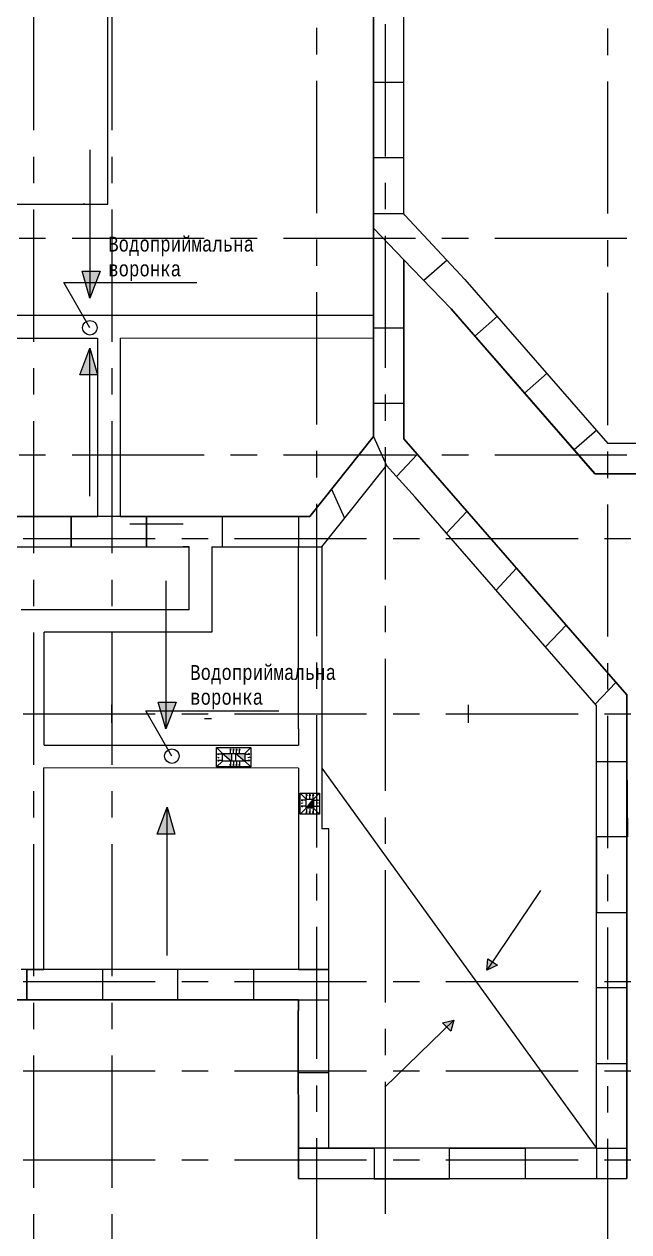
# Model space of a CAD drawing. Header units: millimetres. Extents: x -689206 to 4969298, y -1019800 to 703299.
# Drawn here: x 831873 to 842047, y -371521 to -351215 of the extents above; entities that cross this region are included whole.
import ezdxf

# ---------------------------------------------------------------- set-up
doc = ezdxf.new("R2010")
doc.units = ezdxf.units.MM
doc.linetypes.add('JIS_02_4.0', pattern=[5.5, 4, -1.5])
doc.linetypes.add('осеваяX2', pattern=[101.6, 63.5, -12.7, 12.7, -12.7])
doc.layers.add('кровля', color=211, linetype='Continuous')
doc.layers.add('четотам', color=7, linetype='Continuous')
for name, color, linetype, lineweight in [('несущие', 7, 'Continuous', 30), ('ПЕРЕГОРОДКИ', 252, 'Continuous', 9), ('РАЗМЕРЫ', 7, 'Continuous', 9), ('сваи', 7, 'JIS_02_4.0', 30), ('стены', 7, 'Continuous', 20)]:
    doc.layers.add(name, color=color, linetype=linetype, lineweight=lineweight)
doc.styles.add('Аннотативный', font='isocteur.ttf', dxfattribs={"width": 0.7, "height": 250})

msp = doc.modelspace()

# ---------------------------------------------------------------- hatches: boundary and pattern name
at = {"layer": 'кровля', "lineweight": 5}
h = msp.add_hatch(color=7, dxfattribs=at)
h.dxf.hatch_style = 1
h.paths.add_polyline_path([(835344.4, -363422.2), (835352.6, -363422.2), (835344.4, -363398.5)])
h.paths.add_polyline_path([(835336.3, -363422.2), (835344.4, -363422.2), (835344.4, -363398.5)])
h = msp.add_hatch(color=7, dxfattribs=at)
h.dxf.hatch_style = 1
h.paths.add_polyline_path([(835395.7, -363398.5), (835387.5, -363422.2), (835395.7, -363422.2)])
h.paths.add_polyline_path([(835395.7, -363398.5), (835395.7, -363422.2), (835403.8, -363422.2)])
h = msp.add_hatch(color=7, dxfattribs=at)
h.dxf.hatch_style = 1
h.paths.add_polyline_path([(835446.9, -363398.5), (835438.8, -363422.2), (835446.9, -363422.2)])
h.paths.add_polyline_path([(835446.9, -363398.5), (835446.9, -363422.2), (835455.1, -363422.2)])
h = msp.add_hatch(color=7, dxfattribs=at)
h.dxf.hatch_style = 1
h.paths.add_polyline_path([(835496.7, -363398.5), (835488.6, -363422.2), (835496.7, -363422.2)])
h.paths.add_polyline_path([(835496.7, -363398.5), (835496.7, -363422.2), (835504.9, -363422.2)])
h = msp.add_hatch(color=7, dxfattribs=at)
h.dxf.hatch_style = 1
h.paths.add_polyline_path([(835127.1, -363487.2), (835150.8, -363495.4), (835150.8, -363487.2)])
h.paths.add_polyline_path([(835127.1, -363487.2), (835150.8, -363487.2), (835150.8, -363479.1)])
h = msp.add_hatch(color=7, dxfattribs=at)
h.dxf.hatch_style = 1
h.paths.add_polyline_path([(835127.1, -363542.5), (835150.8, -363550.6), (835150.8, -363542.5)])
h.paths.add_polyline_path([(835127.1, -363542.5), (835150.8, -363542.5), (835150.8, -363534.4)])
h = msp.add_hatch(color=7, dxfattribs=at)
h.dxf.hatch_style = 1
h.paths.add_polyline_path([(835150.8, -363597.8), (835150.8, -363589.6), (835127.1, -363597.8)])
h.paths.add_polyline_path([(835150.8, -363605.9), (835150.8, -363597.8), (835127.1, -363597.8)])
h = msp.add_hatch(color=7, dxfattribs=at)
h.dxf.hatch_style = 1
h.paths.add_polyline_path([(835344.4, -363686.5), (835352.6, -363662.8), (835344.4, -363662.8)])
h.paths.add_polyline_path([(835344.4, -363686.5), (835344.4, -363662.8), (835336.3, -363662.8)])
h = msp.add_hatch(color=7, dxfattribs=at)
h.dxf.hatch_style = 1
h.paths.add_polyline_path([(835395.7, -363662.8), (835387.5, -363662.8), (835395.7, -363686.5)])
h.paths.add_polyline_path([(835403.8, -363662.8), (835395.7, -363662.8), (835395.7, -363686.5)])
h = msp.add_hatch(color=7, dxfattribs=at)
h.dxf.hatch_style = 1
h.paths.add_polyline_path([(835446.9, -363662.8), (835438.8, -363662.8), (835446.9, -363686.5)])
h.paths.add_polyline_path([(835455.1, -363662.8), (835446.9, -363662.8), (835446.9, -363686.5)])
h = msp.add_hatch(color=7, dxfattribs=at)
h.dxf.hatch_style = 1
h.paths.add_polyline_path([(835496.7, -363662.8), (835488.6, -363662.8), (835496.7, -363686.5)])
h.paths.add_polyline_path([(835504.9, -363662.8), (835496.7, -363662.8), (835496.7, -363686.5)])
h = msp.add_hatch(color=7, dxfattribs=at)
h.dxf.hatch_style = 1
h.paths.add_polyline_path([(835647.4, -363487.2), (835647.4, -363495.4), (835671, -363487.2)])
h.paths.add_polyline_path([(835647.4, -363479.1), (835647.4, -363487.2), (835671, -363487.2)])
h = msp.add_hatch(color=7, dxfattribs=at)
h.dxf.hatch_style = 1
h.paths.add_polyline_path([(835647.4, -363542.5), (835647.4, -363550.6), (835671, -363542.5)])
h.paths.add_polyline_path([(835647.4, -363534.4), (835647.4, -363542.5), (835671, -363542.5)])
h = msp.add_hatch(color=7, dxfattribs=at)
h.dxf.hatch_style = 1
h.paths.add_polyline_path([(835671, -363597.8), (835647.4, -363589.6), (835647.4, -363597.8)])
h.paths.add_polyline_path([(835671, -363597.8), (835647.4, -363597.8), (835647.4, -363605.9)])
at = {"layer": 'кровля', "lineweight": 5, "true_color": 0x000000}
h = msp.add_hatch(color=18, dxfattribs=at)
h.dxf.hatch_style = 1
h.paths.add_polyline_path([(836535.1, -364263), (836558.7, -364271.2), (836558.7, -364263)])
h.paths.add_polyline_path([(836535.1, -364263), (836558.7, -364263), (836558.7, -364254.9)])
h = msp.add_hatch(color=18, dxfattribs=at)
h.dxf.hatch_style = 1
h.paths.add_polyline_path([(836623.8, -364187.3), (836631.9, -364187.3), (836623.8, -364163.7)])
h.paths.add_polyline_path([(836615.7, -364187.3), (836623.8, -364187.3), (836623.8, -364163.7)])
h = msp.add_hatch(color=18, dxfattribs=at)
h.dxf.hatch_style = 1
h.paths.add_polyline_path([(836679.1, -364187.3), (836687.2, -364187.3), (836679.1, -364163.7)])
h.paths.add_polyline_path([(836670.9, -364187.3), (836679.1, -364187.3), (836679.1, -364163.7)])
h = msp.add_hatch(color=18, dxfattribs=at)
h.dxf.hatch_style = 1
h.paths.add_polyline_path([(836734.4, -364163.7), (836726.2, -364187.3), (836734.4, -364187.3)])
h.paths.add_polyline_path([(836734.4, -364163.7), (836734.4, -364187.3), (836742.5, -364187.3)])
h = msp.add_hatch(color=18, dxfattribs=at)
h.dxf.hatch_style = 1
h.paths.add_polyline_path([(836799.4, -364263), (836799.4, -364271.2), (836823.1, -364263)])
h.paths.add_polyline_path([(836799.4, -364254.9), (836799.4, -364263), (836823.1, -364263)])
h = msp.add_hatch(color=18, dxfattribs=at)
h.dxf.hatch_style = 1
h.paths.add_polyline_path([(836535.1, -364314.3), (836558.7, -364322.4), (836558.7, -364314.3)])
h.paths.add_polyline_path([(836535.1, -364314.3), (836558.7, -364314.3), (836558.7, -364306.2)])
h = msp.add_hatch(color=18, dxfattribs=at)
h.dxf.hatch_style = 1
h.paths.add_polyline_path([(836558.7, -364365.5), (836558.7, -364357.4), (836535.1, -364365.5)])
h.paths.add_polyline_path([(836558.7, -364373.7), (836558.7, -364365.5), (836535.1, -364365.5)])
h = msp.add_hatch(color=18, dxfattribs=at)
h.dxf.hatch_style = 1
h.paths.add_polyline_path([(836623.8, -364481.3), (836631.9, -364457.7), (836623.8, -364457.7)])
h.paths.add_polyline_path([(836623.8, -364481.3), (836623.8, -364457.7), (836615.7, -364457.7)])
h = msp.add_hatch(color=18, dxfattribs=at)
h.dxf.hatch_style = 1
h.paths.add_polyline_path([(836679.1, -364481.3), (836687.2, -364457.7), (836679.1, -364457.7)])
h.paths.add_polyline_path([(836679.1, -364481.3), (836679.1, -364457.7), (836670.9, -364457.7)])
h = msp.add_hatch(color=18, dxfattribs=at)
h.dxf.hatch_style = 1
h.paths.add_polyline_path([(836734.4, -364457.7), (836726.2, -364457.7), (836734.4, -364481.3)])
h.paths.add_polyline_path([(836742.5, -364457.7), (836734.4, -364457.7), (836734.4, -364481.3)])
h = msp.add_hatch(color=18, dxfattribs=at)
h.dxf.hatch_style = 1
h.paths.add_polyline_path([(836799.4, -364314.3), (836799.4, -364322.4), (836823.1, -364314.3)])
h.paths.add_polyline_path([(836799.4, -364306.2), (836799.4, -364314.3), (836823.1, -364314.3)])
h = msp.add_hatch(color=18, dxfattribs=at)
h.dxf.hatch_style = 1
h.paths.add_polyline_path([(836823.1, -364365.5), (836799.4, -364357.4), (836799.4, -364365.5)])
h.paths.add_polyline_path([(836823.1, -364365.5), (836799.4, -364365.5), (836799.4, -364373.7)])
at = {"layer": 'РАЗМЕРЫ', "linetype": 'ByBlock', "lineweight": 13, "ltscale": 35}
h = msp.add_hatch(color=0, dxfattribs=at)
h.dxf.hatch_style = 1
h.paths.add_polyline_path([(832979.7, -355370.3), (832979.7, -355820.3), (833149.7, -355370.3)])
h.paths.add_polyline_path([(832979.7, -355820.3), (832979.7, -355370.3), (832849.7, -355370.3)])
h = msp.add_hatch(color=0, dxfattribs=at)
h.dxf.hatch_style = 1
h.paths.add_polyline_path([(832979.7, -356660.3), (832809.7, -357110.3), (832979.7, -357110.3)])
h.paths.add_polyline_path([(832979.7, -356660.3), (832979.7, -357110.3), (833109.7, -357110.3)])
at = {"layer": 'РАЗМЕРЫ', "lineweight": 5, "ltscale": 150}
h = msp.add_hatch(color=256, dxfattribs=at)
h.dxf.hatch_style = 1
h.paths.add_polyline_path([(835586, -363605), (835586, -363480), (835436, -363480)])
h.paths.add_polyline_path([(835362.2, -363605), (835362.2, -363480), (835212.2, -363480)])
h = msp.add_hatch(color=256, dxfattribs=at)
h.dxf.hatch_style = 1
h.paths.add_polyline_path([(836741.6, -364397.5), (836741.6, -364247.5), (836616.6, -364397.5)])
at = {"layer": 'сваи', "linetype": 'ByBlock', "lineweight": 20, "ltscale": 35}
h = msp.add_hatch(color=256, dxfattribs=at)
h.dxf.hatch_style = 1
h.paths.add_polyline_path([(823329.1, -362682.5), (823199.1, -362682.5), (823225.4, -362773.5), (823329.1, -362773.5)])
h.paths.add_polyline_path([(823499.1, -362682.5), (823329.1, -362682.5), (823329.1, -362773.5), (823464.7, -362773.5)])
h.paths.add_polyline_path([(823329.1, -362810.3), (823236, -362810.3), (823329.1, -363132.5)])
h.paths.add_polyline_path([(823450.8, -362810.3), (823329.1, -362810.3), (823329.1, -363132.5)])
h.paths.add_polyline_path([(823464.7, -362773.5), (823329.1, -362773.5), (823329.1, -362810.3), (823450.8, -362810.3)])
h.paths.add_polyline_path([(823329.1, -362773.5), (823225.4, -362773.5), (823236, -362810.3), (823329.1, -362810.3)])
h.paths.add_polyline_path([(826749.1, -362463.5), (826691.6, -362463.5), (826749.1, -362662.5)])
h.paths.add_polyline_path([(826824.3, -362463.5), (826749.1, -362463.5), (826749.1, -362662.5)])
h.paths.add_polyline_path([(826749.1, -362212.5), (826619.1, -362212.5), (826691.6, -362463.5), (826749.1, -362463.5)])
h.paths.add_polyline_path([(826919.1, -362212.5), (826749.1, -362212.5), (826749.1, -362463.5), (826824.3, -362463.5)])
h.paths.add_polyline_path([(826769.1, -364172.5), (826599.1, -364622.5), (826769.1, -364622.5)])
h.paths.add_polyline_path([(826769.1, -364172.5), (826769.1, -364622.5), (826899.1, -364622.5)])
h.paths.add_polyline_path([(823269.1, -364252.5), (823269.1, -364702.5), (823399.1, -364702.5)])
h.paths.add_polyline_path([(823269.1, -364252.5), (823099.1, -364702.5), (823269.1, -364702.5)])
h.paths.add_polyline_path([(817060.2, -366969.6), (816977.7, -367020.9), (817149.1, -367112.5)])
h.paths.add_polyline_path([(817145.3, -366916.7), (817060.2, -366969.6), (817149.1, -367112.5)])
h.paths.add_polyline_path([(817679.1, -368062.5), (817676.5, -368258.3), (817763.2, -368208.2)])
h.paths.add_polyline_path([(817679.1, -368062.5), (817763.2, -368208.2), (817847.4, -368159.6)])
h.paths.add_polyline_path([(834279.1, -364382.5), (834109.1, -364832.5), (834279.1, -364832.5)])
h.paths.add_polyline_path([(834279.1, -364382.5), (834279.1, -364832.5), (834409.1, -364832.5)])
h.paths.add_polyline_path([(834429.1, -362612.3), (834259.1, -362612.3), (834259.1, -362763.5), (834371.9, -362763.5)])
h.paths.add_polyline_path([(834259.1, -362612.3), (834129.1, -362612.3), (834172.8, -362763.5), (834259.1, -362763.5)])
h.paths.add_polyline_path([(834354.3, -362810.3), (834259.1, -362810.3), (834259.1, -363062.3)])
h.paths.add_polyline_path([(834259.1, -362810.3), (834186.3, -362810.3), (834259.1, -363062.3)])
h.paths.add_polyline_path([(834371.9, -362763.5), (834259.1, -362763.5), (834259.1, -362810.3), (834354.3, -362810.3)])
h.paths.add_polyline_path([(834259.1, -362763.5), (834172.8, -362763.5), (834186.3, -362810.3), (834259.1, -362810.3)])
h.paths.add_polyline_path([(839102.8, -367962.5), (838982, -368079.7), (839049.6, -368149.4)])
h.paths.add_polyline_path([(839102.8, -367962.5), (838912.3, -368007.8), (838982, -368079.7)])
h.paths.add_polyline_path([(839836, -367038.5), (839752.8, -366982.7), (839659.1, -367122.5)])
h.paths.add_polyline_path([(839752.8, -366982.7), (839672.1, -366928.6), (839659.1, -367122.5)])

# ---------------------------------------------------------------- linework, layer by layer
at = {"layer": 'кровля', "color": 7, "lineweight": 5}
for p, q in [((835212.2, -363480), (835112.2, -363380)), ((835344.4, -363398.5), (835336.3, -363422.2)), ((835336.3, -363422.2), (835344.4, -363422.2)), ((835344.4, -363468.5), (835344.4, -363398.5)), ((835344.4, -363398.5), (835352.6, -363422.2)), ((835352.6, -363422.2), (835344.4, -363422.2)), ((835395.7, -363398.5), (835387.5, -363422.2)), ((835387.5, -363422.2), (835395.7, -363422.2)), ((835395.7, -363468.5), (835395.7, -363398.5)), ((835395.7, -363398.5), (835403.8, -363422.2)), ((835403.8, -363422.2), (835395.7, -363422.2)), ((835446.9, -363398.5), (835438.8, -363422.2)), ((835438.8, -363422.2), (835446.9, -363422.2)), ((835446.9, -363468.5), (835446.9, -363398.5)), ((835446.9, -363398.5), (835455.1, -363422.2)), ((835455.1, -363422.2), (835446.9, -363422.2)), ((835496.7, -363398.5), (835488.6, -363422.2)), ((835488.6, -363422.2), (835496.7, -363422.2)), ((835496.7, -363468.5), (835496.7, -363398.5)), ((835496.7, -363398.5), (835504.9, -363422.2)), ((835504.9, -363422.2), (835496.7, -363422.2)), ((835586, -363480), (835686, -363380)), ((835212.2, -363605), (835112.2, -363705)), ((835127.1, -363487.2), (835150.8, -363479.1)), ((835197.1, -363487.2), (835127.1, -363487.2)), ((835127.1, -363487.2), (835150.8, -363495.4)), ((835127.1, -363542.5), (835150.8, -363550.6)), ((835127.1, -363597.8), (835150.8, -363589.6)), ((835197.1, -363597.8), (835127.1, -363597.8)), ((835127.1, -363597.8), (835150.8, -363605.9)), ((835150.8, -363479.1), (835150.8, -363487.2)), ((835150.8, -363495.4), (835150.8, -363487.2)), ((835150.8, -363550.6), (835150.8, -363542.5)), ((835150.8, -363589.6), (835150.8, -363597.8)), ((835150.8, -363605.9), (835150.8, -363597.8)), ((835344.4, -363686.5), (835336.3, -363662.8)), ((835336.3, -363662.8), (835344.4, -363662.8)), ((835344.4, -363616.5), (835344.4, -363686.5)), ((835344.4, -363686.5), (835352.6, -363662.8)), ((835352.6, -363662.8), (835344.4, -363662.8)), ((835395.7, -363686.5), (835387.5, -363662.8)), ((835387.5, -363662.8), (835395.7, -363662.8)), ((835395.7, -363616.5), (835395.7, -363686.5)), ((835395.7, -363686.5), (835403.8, -363662.8)), ((835403.8, -363662.8), (835395.7, -363662.8)), ((835446.9, -363686.5), (835438.8, -363662.8)), ((835438.8, -363662.8), (835446.9, -363662.8)), ((835446.9, -363616.5), (835446.9, -363686.5)), ((835446.9, -363686.5), (835455.1, -363662.8)), ((835455.1, -363662.8), (835446.9, -363662.8)), ((835496.7, -363686.5), (835488.6, -363662.8)), ((835488.6, -363662.8), (835496.7, -363662.8)), ((835496.7, -363616.5), (835496.7, -363686.5)), ((835496.7, -363686.5), (835504.9, -363662.8)), ((835504.9, -363662.8), (835496.7, -363662.8)), ((835586, -363605), (835686, -363705)), ((835601, -363487.2), (835671, -363487.2)), ((835601, -363597.8), (835671, -363597.8)), ((835671, -363487.2), (835647.4, -363479.1)), ((835647.4, -363479.1), (835647.4, -363487.2)), ((835671, -363487.2), (835647.4, -363495.4)), ((835647.4, -363495.4), (835647.4, -363487.2)), ((835671, -363542.5), (835647.4, -363550.6)), ((835647.4, -363550.6), (835647.4, -363542.5)), ((835671, -363597.8), (835647.4, -363589.6)), ((835647.4, -363589.6), (835647.4, -363597.8)), ((835671, -363597.8), (835647.4, -363605.9)), ((835647.4, -363605.9), (835647.4, -363597.8))]:
    msp.add_line(p, q, dxfattribs=at)
at = {"layer": 'кровля', "color": 18, "lineweight": 5, "true_color": 0x000000}
for p, q in [((836616.6, -364247.5), (836516.6, -364147.5)), ((836535.1, -364263), (836558.7, -364254.9)), ((836605.1, -364263), (836535.1, -364263)), ((836535.1, -364263), (836558.7, -364271.2)), ((836558.7, -364254.9), (836558.7, -364263)), ((836558.7, -364271.2), (836558.7, -364263)), ((836623.8, -364163.7), (836615.7, -364187.3)), ((836615.7, -364187.3), (836623.8, -364187.3)), ((836623.8, -364233.7), (836623.8, -364163.7)), ((836623.8, -364163.7), (836631.9, -364187.3)), ((836631.9, -364187.3), (836623.8, -364187.3)), ((836679.1, -364163.7), (836670.9, -364187.3)), ((836670.9, -364187.3), (836679.1, -364187.3)), ((836679.1, -364233.7), (836679.1, -364163.7)), ((836679.1, -364163.7), (836687.2, -364187.3)), ((836687.2, -364187.3), (836679.1, -364187.3)), ((836734.4, -364163.7), (836726.2, -364187.3)), ((836726.2, -364187.3), (836734.4, -364187.3)), ((836734.4, -364233.7), (836734.4, -364163.7)), ((836734.4, -364163.7), (836742.5, -364187.3)), ((836742.5, -364187.3), (836734.4, -364187.3)), ((836741.6, -364247.5), (836841.6, -364147.5)), ((836753.1, -364263), (836823.1, -364263)), ((836823.1, -364263), (836799.4, -364254.9)), ((836799.4, -364254.9), (836799.4, -364263)), ((836823.1, -364263), (836799.4, -364271.2)), ((836799.4, -364271.2), (836799.4, -364263)), ((836616.6, -364397.5), (836516.6, -364497.5)), ((836535.1, -364314.3), (836558.7, -364306.2)), ((836535.1, -364365.5), (836558.7, -364357.4)), ((836605.1, -364365.5), (836535.1, -364365.5)), ((836535.1, -364365.5), (836558.7, -364373.7)), ((836558.7, -364306.2), (836558.7, -364314.3)), ((836558.7, -364357.4), (836558.7, -364365.5)), ((836558.7, -364373.7), (836558.7, -364365.5)), ((836623.8, -364481.3), (836615.7, -364457.7)), ((836615.7, -364457.7), (836623.8, -364457.7)), ((836623.8, -364411.3), (836623.8, -364481.3)), ((836623.8, -364481.3), (836631.9, -364457.7)), ((836631.9, -364457.7), (836623.8, -364457.7)), ((836679.1, -364481.3), (836670.9, -364457.7)), ((836670.9, -364457.7), (836679.1, -364457.7)), ((836679.1, -364411.3), (836679.1, -364481.3)), ((836679.1, -364481.3), (836687.2, -364457.7)), ((836687.2, -364457.7), (836679.1, -364457.7)), ((836734.4, -364481.3), (836726.2, -364457.7)), ((836726.2, -364457.7), (836734.4, -364457.7)), ((836734.4, -364411.3), (836734.4, -364481.3)), ((836734.4, -364481.3), (836742.5, -364457.7)), ((836742.5, -364457.7), (836734.4, -364457.7)), ((836741.6, -364397.5), (836841.6, -364497.5)), ((836753.1, -364365.5), (836823.1, -364365.5)), ((836823.1, -364314.3), (836799.4, -364306.2)), ((836799.4, -364306.2), (836799.4, -364314.3)), ((836823.1, -364365.5), (836799.4, -364357.4)), ((836799.4, -364357.4), (836799.4, -364365.5)), ((836823.1, -364365.5), (836799.4, -364373.7)), ((836799.4, -364373.7), (836799.4, -364365.5))]:
    msp.add_line(p, q, dxfattribs=at)
at = {"layer": 'кровля', "color": 7, "lineweight": 5}
for points in [[(835686, -363380), (835686, -363705), (835112.2, -363705), (835112.2, -363380)], [(835586, -363480), (835586, -363605), (835212.2, -363605), (835212.2, -363480)]]:
    msp.add_lwpolyline(points, close=True, dxfattribs=at)
at = {"layer": 'кровля', "color": 18, "lineweight": 5, "true_color": 0x000000}
for points in [[(836516.6, -364147.5), (836841.6, -364147.5), (836841.6, -364497.5), (836516.6, -364497.5)], [(836616.6, -364247.5), (836741.6, -364247.5), (836741.6, -364397.5), (836616.6, -364397.5)]]:
    msp.add_lwpolyline(points, close=True, dxfattribs=at)
at = {"layer": 'несущие', "lineweight": 30}
for p, q in [((838260, -357475.6), (838260.3, -358187.3)), ((837749.9, -357952.9), (837749.9, -358149.1))]:
    msp.add_line(p, q, dxfattribs=at)
at = {"layer": 'несущие', "lineweight": 20}
msp.add_line((836490.2, -367112.3), (832204.4, -367108.5), dxfattribs=at)
at = {"layer": 'несущие', "color": 0}
msp.add_line((820367.3, -367622.3), (836490.2, -367622.3), dxfattribs=at)
at = {"layer": 'ПЕРЕГОРОДКИ', "linetype": 'ByBlock', "lineweight": 20}
for p, q in [((834910.2, -361440.2), (834909.1, -361440.2)), ((835027.9, -362895.9), (834907.9, -362895.8))]:
    msp.add_line(p, q, dxfattribs=at)
at = {"layer": 'РАЗМЕРЫ', "linetype": 'осеваяX2', "lineweight": 5, "ltscale": 35}
for p, q in [((832030.2, -329441.3), (832030.2, -379282.6)), ((836800.2, -379282.6), (836800.2, -329441.3)), ((837949.9, -344105.2), (837949.9, -379282.6)), ((863350.1, -354818.2), (796297.4, -354818.2)), ((863350.1, -358463), (796297.4, -358463))]:
    msp.add_line(p, q, dxfattribs=at)
at = {"layer": 'РАЗМЕРЫ', "linetype": 'ByBlock', "lineweight": 13}
for p, q in [((838260, -354407), (838259.9, -347889.6)), ((839217.3, -355429.7), (838276.2, -354424.2)), ((837749.9, -356112.3), (821481, -356112.3)), ((833109.9, -356499.3), (818600.1, -356521.3)), ((833489.9, -356492.3), (833489.9, -359492.3)), ((837749.9, -356492.3), (833489.9, -356498.7)), ((836880.2, -360002.3), (837867.7, -358763)), ((838453.2, -359170.9), (837968.8, -358636.1)), ((828407.7, -360002.3), (834649.1, -360002.3)), ((834649.1, -361059.8), (834649.1, -360002.3)), ((835030.2, -360002.3), (835029.1, -361440.2)), ((835030.2, -360002.3), (836490.2, -360002.3)), ((834649.1, -361059.8), (831826, -361059.8)), ((835029.1, -361440.2), (832209.3, -361437.9)), ((832207.5, -363340.1), (836490.2, -363340.1)), ((832204.4, -367108.8), (832207.4, -363720.1)), ((836490.2, -363722.3), (832207.4, -363720.1))]:
    msp.add_line(p, q, dxfattribs=at)
at = {"layer": 'РАЗМЕРЫ', "linetype": 'ByBlock', "lineweight": 20}
for p, q in [((833281.1, -354242.4), (833281.1, -349286.8)), ((831605.9, -354242.4), (833281.1, -354242.4)), ((838276.2, -354424.2), (838260, -354407)), ((837867.7, -358763), (837968.8, -358636.1))]:
    msp.add_line(p, q, dxfattribs=at)
at = {"layer": 'РАЗМЕРЫ', "lineweight": 9, "ltscale": 150}
for p, q in [((837750.1, -352189.5), (838260.3, -352189.4)), ((837749.8, -353459.5), (838260.1, -353459.4)), ((838260, -354407), (837749.9, -354407)), ((838988.3, -355184.6), (838597.3, -355526.8)), ((832979.7, -356320.3), (832541.5, -355561.3)), ((832541.5, -355561.3), (834778.6, -355561.3)), ((839839.6, -356126.3), (839456, -356461.1)), ((840674.6, -357083.2), (840290.9, -357418)), ((841509.6, -358040.2), (841125.9, -358375)), ((834359.1, -363522.5), (833920.9, -362763.5)), ((833920.9, -362763.5), (836158, -362763.5))]:
    msp.add_line(p, q, dxfattribs=at)
at = {"layer": 'РАЗМЕРЫ', "linetype": 'ByBlock', "lineweight": 30}
for p, q in [((832892.1, -354242.4), (832865.1, -354242.4)), ((838260, -357475.6), (838260, -355176)), ((838405.6, -355327.4), (838260, -355176)), ((839055.9, -356003.7), (838405.6, -355327.4)), ((836679.7, -359492.3), (837749.9, -358149.1)), ((827789.9, -359492.3), (833109.9, -359492.3)), ((833489.9, -359492.3), (836679.7, -359492.3)), ((834649.1, -361440.2), (834649.1, -361439.8)), ((834909.1, -361440.1), (834909.1, -361440.2)), ((834910.2, -361440.2), (834910.2, -361440.1))]:
    msp.add_line(p, q, dxfattribs=at)
at = {"layer": 'РАЗМЕРЫ', "linetype": 'ByBlock', "lineweight": 9, "ltscale": 35}
for p, q in [((838260, -355176), (837749.9, -354645.5)), ((838260, -356325.8), (837749.9, -356325.8)), ((838260, -357595.8), (837749.9, -357595.8)), ((838137, -358821.8), (838487.7, -358448.4)), ((838978.4, -359773.1), (839322.5, -359406.9)), ((832663.5, -359492.3), (832663.5, -360002.3)), ((832663.5, -360002.3), (832663.5, -359492.3)), ((833489.9, -359492.3), (833009.7, -359492.3)), ((833933.5, -359492.3), (833933.5, -360002.3)), ((833933.5, -360002.3), (833933.5, -359492.3)), ((835203.5, -359492.3), (835203.5, -360002.3)), ((836490.2, -360002.3), (836880.2, -360002.3)), ((839812.2, -360731.2), (840156, -360363.8)), ((840643.8, -361685.9), (840990.2, -361321.5)), ((841480.5, -362646.6), (841826.8, -362282.1)), ((841500.3, -363610.3), (842010.3, -363610.3)), ((842024.7, -364880.2), (841500.3, -364880.2)), ((841500.3, -366150.2), (842010.3, -366150.2)), ((832204.4, -367112.5), (831826, -367112.5)), ((831920.7, -367622.3), (831920.7, -367112.3)), ((831920.7, -367112.3), (832204.4, -367112.5)), ((831920.7, -367112.3), (831920.7, -367622.3)), ((834460.7, -367110.5), (833190.7, -367110.5)), ((833190.7, -367110.5), (833190.7, -367622.3)), ((834460.2, -367622.3), (834460.7, -367110.5)), ((837000.2, -367112.3), (835730.2, -367112.3)), ((835730.2, -367112.3), (835730.2, -367622.3)), ((836490.2, -367112.3), (837000.2, -367112.3)), ((842024.7, -367420.1), (841500.3, -367420.1)), ((833190.7, -367622.3), (831920.7, -367622.3)), ((835730.2, -367622.3), (834460.2, -367622.3)), ((836490.2, -367622.3), (837000.2, -367622.3)), ((841500.3, -368690.1), (842010.3, -368690.1)), ((836489.5, -370113), (836489.5, -368843)), ((836489.5, -368843), (837000.2, -368843)), ((837000.2, -370112.3), (836489.5, -370113)), ((836489.5, -370113), (837759.5, -370113)), ((837759.5, -370113), (837760.2, -370628.6)), ((839030.2, -370628.6), (839030.2, -370112.3)), ((839030.2, -370112.3), (840300.2, -370112.3)), ((840300.2, -370112.3), (840301, -370624.8)), ((841500.3, -370112.3), (842010.3, -370112.3)), ((841500.3, -370112.3), (841501, -370623)), ((837760.2, -370628.6), (839030.2, -370628.6))]:
    msp.add_line(p, q, dxfattribs=at)
at = {"layer": 'РАЗМЕРЫ', "lineweight": 13}
msp.add_line((839217.3, -355429.7), (839278.8, -355495.6), dxfattribs=at)
at = {"layer": 'РАЗМЕРЫ', "lineweight": 30}
for p, q in [((839055.9, -356003.7), (841473.3, -358774.2)), ((839088.7, -356040.2), (841473.3, -358773)), ((845029.3, -358774.2), (841473.3, -358774.2))]:
    msp.add_line(p, q, dxfattribs=at)
at = {"layer": 'РАЗМЕРЫ', "linetype": 'ByBlock', "lineweight": 5, "ltscale": 35}
for p, q in [((837749.9, -358149.1), (837968.8, -358636.1)), ((837045.6, -359033), (837264.5, -359520)), ((838978.4, -359773.1), (839322.5, -359406.9)), ((836489.7, -359492.3), (836490.2, -360002.3)), ((840643.8, -361685.9), (840990.2, -361321.5)), ((842010.3, -363610.3), (842024.7, -364880.2)), ((841500.3, -364880.2), (841500.3, -366150.2)), ((841500.3, -366150.2), (842010.3, -366150.2))]:
    msp.add_line(p, q, dxfattribs=at)
at = {"layer": 'РАЗМЕРЫ', "lineweight": 9, "ltscale": 150}
for centre in [(832979.7, -356320.3), (834359.1, -363522.5)]:
    msp.add_circle(centre, 122, dxfattribs=at)
at = {"layer": 'сваи', "linetype": 'ByBlock', "lineweight": 9, "ltscale": 35}
for p, q in [((832979.7, -353330.3), (832979.7, -355820.3)), ((832979.7, -359150.3), (832979.7, -356660.3)), ((834259.1, -360572.3), (834259.1, -363062.3)), ((834279.1, -366872.5), (834279.1, -364382.5))]:
    msp.add_line(p, q, dxfattribs=at)
at = {"layer": 'сваи', "linetype": 'ByBlock', "lineweight": 20, "ltscale": 35}
for p, q in [((832979.7, -355820.3), (832849.7, -355370.3)), ((832849.7, -355370.3), (832979.7, -355370.3)), ((832979.7, -355370.3), (833149.7, -355370.3)), ((833149.7, -355370.3), (832979.7, -355820.3)), ((832809.7, -357110.3), (832979.7, -356660.3)), ((832979.7, -356660.3), (833109.7, -357110.3)), ((832979.7, -357110.3), (832809.7, -357110.3)), ((833109.7, -357110.3), (832979.7, -357110.3)), ((834551.1, -359622.3), (833651.1, -359622.3)), ((834649.1, -360002.3), (834551.1, -360002.3)), ((834259.1, -363062.3), (834129.1, -362612.3)), ((834129.1, -362612.3), (834259.1, -362612.3)), ((834259.1, -362612.3), (834429.1, -362612.3)), ((834429.1, -362612.3), (834259.1, -363062.3)), ((834109.1, -364832.5), (834279.1, -364382.5)), ((834279.1, -364382.5), (834409.1, -364832.5)), ((834279.1, -364832.5), (834109.1, -364832.5)), ((834409.1, -364832.5), (834279.1, -364832.5))]:
    msp.add_line(p, q, dxfattribs=at)
at = {"layer": 'сваи', "linetype": 'ByBlock', "lineweight": 13, "ltscale": 35}
for p, q in [((833109.9, -356492.3), (833109.9, -359492.3)), ((836880.2, -363722.5), (841500.3, -370112.3))]:
    msp.add_line(p, q, dxfattribs=at)
at = {"layer": 'сваи', "lineweight": 9, "ltscale": 15000}
for p, q in [((840559.3, -365779.9), (839659.1, -367122.5)), ((837942.6, -369088), (839102.8, -367962.5))]:
    msp.add_line(p, q, dxfattribs=at)
at = {"layer": 'сваи', "lineweight": 20, "ltscale": 15000}
for p, q in [((839659.1, -367122.5), (839672.1, -366928.6)), ((839836, -367038.5), (839659.1, -367122.5)), ((839672.1, -366928.6), (839752.8, -366982.7)), ((839752.8, -366982.7), (839836, -367038.5)), ((838912.3, -368007.8), (839102.8, -367962.5)), ((838982, -368079.7), (838912.3, -368007.8)), ((839049.6, -368149.4), (838982, -368079.7)), ((839102.8, -367962.5), (839049.6, -368149.4))]:
    msp.add_line(p, q, dxfattribs=at)
at = {"layer": 'стены', "linetype": 'осеваяX2', "lineweight": 5, "ltscale": 35}
for p, q in [((833350.1, -329441.3), (833350.1, -379282.6)), ((841690.3, -330842.8), (841690.3, -379282.6)), ((796297.4, -359862.3), (863350.1, -359862.3)), ((796297.4, -362810.3), (863350.1, -362810.3)), ((796297.4, -367312.3), (863350.1, -367312.3)), ((796297.4, -368812.3), (863350.1, -368812.3)), ((796297.4, -370312.3), (863350.1, -370312.3))]:
    msp.add_line(p, q, dxfattribs=at)
at = {"layer": 'стены', "lineweight": 30}
for p, q in [((837749.9, -347288), (837749.9, -357955)), ((839088.7, -356040.2), (841019.6, -358253.1)), ((839088.7, -356040.2), (841029.3, -358264.2)), ((842010.3, -362492.8), (838260.3, -358187.3)), ((841473.3, -358774.2), (845029.3, -358774.2)), ((842010.3, -370622.3), (842010.3, -362492.8)), ((836490.2, -367622.3), (836490.2, -367800)), ((836486, -367800), (836490.2, -370622.3)), ((842010.3, -370622.3), (836490.2, -370630.5))]:
    msp.add_line(p, q, dxfattribs=at)
at = {"layer": 'стены', "lineweight": 13}
for p, q in [((839278.8, -355495.6), (839286.6, -355505.8)), ((839286.6, -355505.8), (841693.2, -358264.2)), ((845029.2, -358264.2), (841693.2, -358264.2)), ((841500.3, -362669.3), (838453.2, -359170.9)), ((836490.2, -363062.3), (836490.2, -360002.3)), ((836880.2, -360002.3), (836880.2, -364742.3)), ((832207.5, -363340.1), (832209, -361437.9)), ((841500.3, -370112.3), (841500.3, -362669.3)), ((836490.2, -363722.3), (836490.2, -367112.3)), ((837000.2, -370112.3), (837000.2, -364742.3)), ((841500.3, -370112.3), (837000.2, -370112.3))]:
    msp.add_line(p, q, dxfattribs=at)
at = {"layer": 'стены'}
for p, q in [((842010.3, -362492.7), (838260.3, -358187.3)), ((833200.1, -362810.3), (833500.1, -362810.3)), ((833350.1, -362960.3), (833350.1, -362660.3)), ((839350.1, -362962.3), (839350.1, -362662.3))]:
    msp.add_line(p, q, dxfattribs=at)
at = {"layer": 'стены', "lineweight": 20}
for p, q in [((836490.2, -363062.3), (836490.2, -363340.1)), ((837000.2, -364742.3), (836880.2, -364742.3))]:
    msp.add_line(p, q, dxfattribs=at)
at = {"layer": 'четотам', "color": 7, "lineweight": 5}
for points in [[(835212.2, -363480), (835362.2, -363480), (835362.2, -363605), (835212.2, -363605), (835212.2, -363480), (835362.2, -363605)], [(835436, -363480), (835586, -363480), (835586, -363605), (835436, -363605), (835436, -363480), (835586, -363605)]]:
    msp.add_lwpolyline(points, dxfattribs=at)
at = {"layer": 'четотам', "color": 18, "lineweight": 5, "true_color": 0x000000}
msp.add_lwpolyline([(836616.6, -364397.5), (836616.6, -364247.5), (836741.6, -364247.5), (836741.6, -364397.5), (836616.6, -364397.5), (836741.6, -364247.5)], dxfattribs=at)
msp.add_lwpolyline([(836616.6, -364397.5), (836616.6, -364247.5), (836741.6, -364247.5), (836741.6, -364397.5), (836616.6, -364397.5), (836741.6, -364247.5)], dxfattribs=at)

# ---------------------------------------------------------------- texts
at = {"layer": 'РАЗМЕРЫ', "lineweight": 13, "ltscale": 150, "char_height": 250, "width": 850, "attachment_point": 1, "style": 'Аннотативный'}
for insert in [(833286.6, -354788.4), (834666, -361990.6)]:
    msp.add_mtext('Водоприймальна воронка', dxfattribs=dict(at, insert=insert))

doc.saveas('drawing.dxf')
